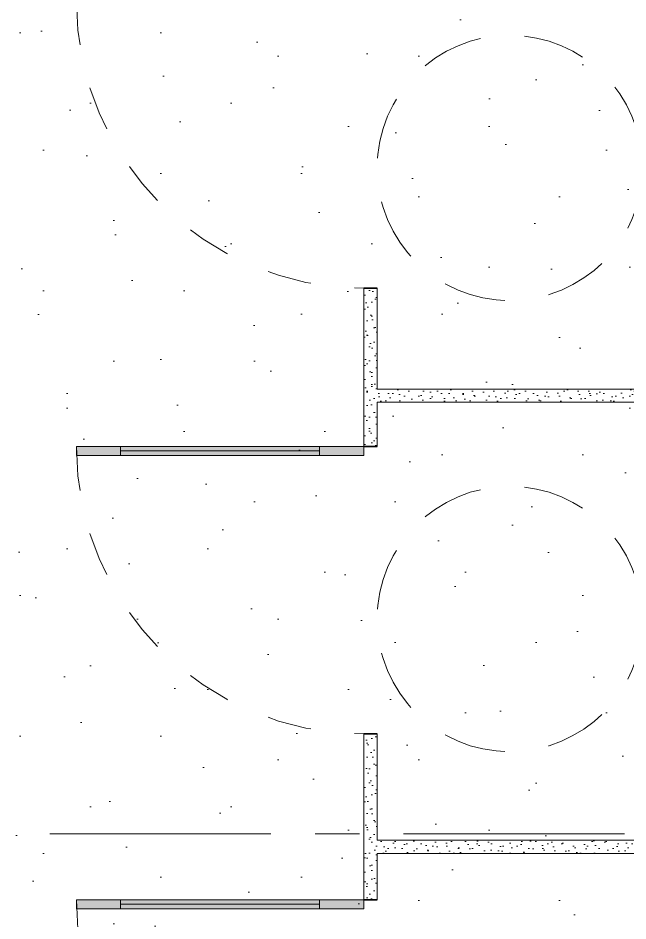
# Model space of a CAD drawing. Header units: metres. Extents: x -77 to 21.6, y -70.6 to -27.7.
# Drawn here: x -49.484 to -48.105, y -55.761 to -53.719 of the extents above; entities that cross this region are included whole.
import ezdxf

# ---------------------------------------------------------------- set-up
doc = ezdxf.new("R2010")
doc.units = ezdxf.units.M
doc.header["$MEASUREMENT"] = 0
for name, pattern in [('Dashed', [0.07, 0.045, -0.025]), ('Dot & Dashed', [0.6, 0.5, -0.05, 0, -0.05]), ('Hidden Line (2)', [0.195611, 0.141111, -0.0545])]:
    doc.linetypes.add(name, pattern=pattern)
for name, color, linetype, lineweight in [('0_Caneta_No__99', 7, 'Continuous', 20), ('LAJES.EST_Caneta_No__96', 252, 'Continuous', 0), ('LOUCAS-METAIS.ARQ_Caneta_No__96', 252, 'Continuous', 0), ('PAREDE.ARQ_Caneta_No__1', 7, 'Continuous', 35), ('PAREDE.ARQ_Caneta_No__241', 7, 'Continuous', 13), ('Portas Archicad_Caneta_No__1', 7, 'Continuous', 35)]:
    doc.layers.add(name, color=color, linetype=linetype, lineweight=lineweight)
for name, color, linetype, lineweight, true_color in [('LAJES.EST_Caneta_No__18', 7, 'Continuous', 0, 0xdfdfdf), ('PAREDE.ARQ_Caneta_No__97', 7, 'Continuous', 5, 0x6b6b6b), ('Portas Archicad_Caneta_No__9', 7, 'Continuous', 5, 0x020202), ('Portas Archicad_Caneta_No__97', 7, 'Continuous', 5, 0x6b6b6b)]:
    doc.layers.add(name, color=color, linetype=linetype, lineweight=lineweight, true_color=true_color)
doc.layers.add('Portas Archicad', color=7, linetype='Continuous')
pattern_1 = [(45, (0, 0.05), (-0.0159099026, 0.0159099026), [0, -0.015, 0, -0.0225]), (110, (0.05, 0.05), (0.021143084, 0.007695453), [0, -0.011, 0, -0.019])]

# ---------------------------------------------------------------- blocks, each defined once
blk = doc.blocks.new('Door 26_5')
at = {"layer": 'Portas Archicad', "linetype": 'Continuous', "lineweight": 0, "true_color": 0xffffff}
for points in [[(0.325, 0.65), (0.305, 0.65), (0.305, 0.55), (0.325, 0.55)], [(0.315, 0.55), (0.305, 0.55), (0.305, 0.1), (0.315, 0.1)], [(0.325, 0.55), (0.315, 0.55), (0.315, 0.1), (0.325, 0.1)], [(0.305, 0), (0.325, 0), (0.325, 0.1), (0.305, 0.1)]]:
    blk.add_hatch(color=7, dxfattribs=at).paths.add_polyline_path(points)
at = {"layer": 'Portas Archicad_Caneta_No__1', "color": 7, "linetype": 'Continuous', "lineweight": 35}
for p, q in [((-0.325, -0.03), (-0.325, 0)), ((-0.325, -0.03), (-0.325, 0)), ((0.325, -0.03), (0.325, 0)), ((0.325, -0.03), (0.325, 0))]:
    blk.add_line(p, q, dxfattribs=at)
at = {"layer": 'Portas Archicad_Caneta_No__9', "color": 18, "linetype": 'Continuous', "lineweight": 5, "true_color": 0x020202}
for p, q in [((0.305, 0.55), (0.305, 0.65)), ((0.305, 0.65), (0.325, 0.65)), ((0.325, 0.65), (0.325, 0.55)), ((0.325, 0.55), (0.305, 0.55)), ((0.315, 0.55), (0.315, 0.1)), ((0.305, 0), (0.305, 0.1)), ((0.305, 0.1), (0.325, 0.1)), ((0.325, 0.1), (0.325, 0)), ((0.325, 0), (0.305, 0))]:
    blk.add_line(p, q, dxfattribs=at)
at = {"layer": 'Portas Archicad_Caneta_No__9', "color": 18, "linetype": 'Continuous', "lineweight": 5, "true_color": 0x020202, "flags": 128}
for points in [[(0.315, 0.55), (0.315, 0.1), (0.305, 0.1), (0.305, 0.55)], [(0.325, 0.55), (0.325, 0.1), (0.315, 0.1), (0.315, 0.55)]]:
    blk.add_lwpolyline(points, close=True, dxfattribs=at)
at = {"layer": 'Portas Archicad_Caneta_No__97', "color": 251, "linetype": 'Dashed', "lineweight": 5, "true_color": 0x6b6b6b}
blk.add_arc((0.325, 0), 0.65, 90, 180, dxfattribs=at)

msp = doc.modelspace()

# ---------------------------------------------------------------- hatches: boundary and pattern name
at = {"layer": 'LAJES.EST_Caneta_No__18', "linetype": 'Continuous', "lineweight": 0, "true_color": 0xdfdfdf}
h = msp.add_hatch(dxfattribs=at)
h.set_pattern_fill('Piso_Externo__0006', color=254, style=0, pattern_type=2)
h.set_pattern_definition([(45, (0, 0.6), (-0.1909188, 0.1909188), [0, -0.18, 0, -0.27]), (110, (0.6, 0.6), (0.253717, 0.09234544), [0, -0.132, 0, -0.228])])
h.paths.add_polyline_path([(-76.514, -65.1016), (-73.814, -65.1016, -0.414214), (-75.814, -67.1016), (-66.814, -67.1016, -0.414214), (-68.814, -65.1016), (-68.814, -62.301), (-68.814, -45.4002, -0.414214), (-66.514, -43.1002), (-65.914, -43.1002), (-65.914, -42.3002), (-66.514, -42.3002), (-66.514, -38.2041), (-65.114, -38.2041), (-65.114, -36.7038), (-66.514, -36.7038), (-66.514, -32.5997), (-65.114, -32.5997), (-56.714, -32.5997), (-53.814, -32.5997), (-44.014, -32.5997), (-44.014, -42.3002), (-53.814, -42.3002), (-53.814, -47.1002), (-44.014, -47.1002), (-44.014, -50.8516), (-45.6136, -50.8516), (-45.6136, -52.3506), (-44.014, -52.3506), (-44.014, -60.3006), (-48.9163, -60.3006), (-48.9163, -61.1006), (-44.3609, -61.1006), (-44.3609, -67.1016), (-44.014, -67.1016), (-41.514, -67.1016), (-41.514, -28.1016), (-41.714, -28.1016), (-41.714, -60.3006), (-43.014, -60.3006), (-43.014, -30.0016), (-66.514, -30.0016), (-66.514, -28.1016), (-76.514, -28.1016)])
h.paths.add_polyline_path([(-73.814, -45.1016), (-76.314, -45.1016), (-76.314, -43.0892), (-75.7984, -43.0908, -0.414214), (-73.8139, -45.0876)], flags=0)
h.paths.add_polyline_path([(-73.814, -45.5846, -0.009328), (-73.814, -45.6604)], flags=0)
h.paths.add_polyline_path([(-52.814, -46.3002), (-52.814, -43.1002), (-44.014, -43.1002), (-44.014, -46.3002)], flags=0)
h.paths.add_polyline_path([(-67.714, -34.1), (-76.314, -34.1), (-76.314, -32.5997), (-67.714, -32.5997)], flags=0)
at = {"layer": 'LAJES.EST_Caneta_No__96', "linetype": 'Continuous', "lineweight": 0}
h = msp.add_hatch(dxfattribs=at)
h.set_pattern_fill('Haie_OD_0006', color=252, style=0, pattern_type=2)
h.set_pattern_definition([(45, (0, 0.5), (-0.159099, 0.159099), [0, -0.15, 0, -0.225]), (110, (0.5, 0.5), (0.21143084, 0.0769545), [0, -0.11, 0, -0.19])])
h.paths.add_polyline_path([(-52.6157, -54.2479), (-50.5157, -54.2479), (-50.5157, -56.6006), (-44.014, -56.6006), (-44.014, -52.3506), (-45.6136, -52.3506), (-45.6136, -52.5506), (-45.8324, -52.5506), (-50.5157, -52.5506), (-52.6157, -52.5506)])
at = {"layer": 'PAREDE.ARQ_Caneta_No__97', "linetype": 'Continuous', "lineweight": 5, "true_color": 0x6b6b6b}
h = msp.add_hatch(dxfattribs=at)
h.set_pattern_fill('cut_stone_0006', color=251, style=0, pattern_type=2)
h.set_pattern_definition(pattern_1)
h.paths.add_polyline_path([(-48.6724, -54.3303), (-48.7024, -54.3303), (-48.7024, -54.6883), (-48.6724, -54.6883)])
h = msp.add_hatch(dxfattribs=at)
h.set_pattern_fill('cut_stone_0006', color=251, style=0, pattern_type=2)
h.set_pattern_definition(pattern_1)
h.paths.add_polyline_path([(-48.6724, -54.5883), (-47.4144, -54.5883), (-47.4144, -54.5583), (-48.6724, -54.5583)])
h = msp.add_hatch(dxfattribs=at)
h.set_pattern_fill('cut_stone_0006', color=251, style=0, pattern_type=2)
h.set_pattern_definition(pattern_1)
h.paths.add_polyline_path([(-48.6724, -55.3383), (-48.7024, -55.3383), (-48.7024, -55.7134), (-48.6724, -55.7134)])
h = msp.add_hatch(dxfattribs=at)
h.set_pattern_fill('cut_stone_0006', color=251, style=0, pattern_type=2)
h.set_pattern_definition(pattern_1)
h.paths.add_polyline_path([(-48.6724, -55.6083), (-47.4142, -55.6083), (-47.4142, -55.5783), (-48.6724, -55.5783)])

# ---------------------------------------------------------------- linework, layer by layer
at = {"layer": '0_Caneta_No__99', "color": 7, "linetype": 'Dot & Dashed', "lineweight": 20}
msp.add_line((-76.6125, -55.5643), (-41.4312, -55.5643), dxfattribs=at)
at = {"layer": 'LOUCAS-METAIS.ARQ_Caneta_No__96', "color": 252, "linetype": 'Hidden Line (2)', "lineweight": 0}
for centre in [(-48.3724, -54.0583), (-48.3724, -55.0783)]:
    msp.add_circle(centre, 0.3, dxfattribs=at)
at = {"layer": 'PAREDE.ARQ_Caneta_No__1', "color": 7, "linetype": 'Continuous', "lineweight": 35}
for p, q in [((-48.6724, -54.3303), (-48.7024, -54.3303)), ((-48.6724, -54.6883), (-48.7024, -54.6883)), ((-48.6724, -55.3383), (-48.7024, -55.3383)), ((-48.6724, -55.7134), (-48.7024, -55.7134))]:
    msp.add_line(p, q, dxfattribs=at)
at = {"layer": 'PAREDE.ARQ_Caneta_No__241', "color": 7, "linetype": 'Continuous', "lineweight": 13, "flags": 128}
for points in [[(-48.7024, -54.3303), (-48.7024, -54.6883)], [(-48.6724, -54.5583), (-48.6724, -54.3303)], [(-47.4144, -54.5583), (-48.6724, -54.5583)], [(-48.6724, -54.6883), (-48.6724, -54.5883)], [(-48.6724, -54.5883), (-47.4144, -54.5883)], [(-48.7024, -55.3383), (-48.7024, -55.7134)], [(-48.6724, -55.5783), (-48.6724, -55.3383)], [(-47.4142, -55.5783), (-48.6724, -55.5783)], [(-48.6724, -55.7134), (-48.6724, -55.6083)], [(-48.6724, -55.6083), (-47.4142, -55.6083)]]:
    msp.add_lwpolyline(points, dxfattribs=at)

# ---------------------------------------------------------------- block references
at = {"layer": 'Portas Archicad', "color": 252, "linetype": 'Continuous', "lineweight": 0, "rotation": 90}
for p in [(-48.7024, -54.0053), (-48.7024, -55.0133), (-48.7024, -56.0384)]:
    msp.add_blockref('Door 26_5', p, dxfattribs=at)

doc.saveas('drawing.dxf')
